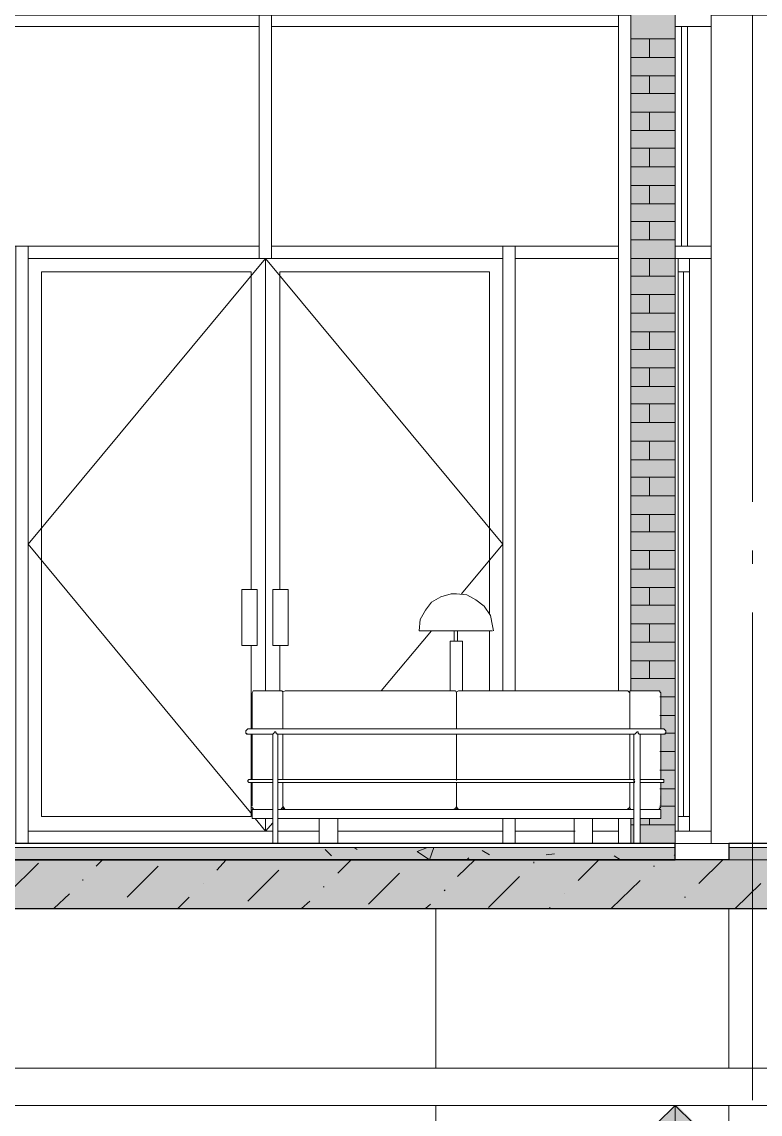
# Model space of a CAD drawing. Header units: millimetres. Extents: x -6983 to 114033, y -5968 to 36007.
# Drawn here: x 78480 to 81509, y 5491 to 9974 of the extents above; entities that cross this region are included whole.
import ezdxf

# ---------------------------------------------------------------- set-up
doc = ezdxf.new("R2010")
doc.units = ezdxf.units.MM
doc.layers.add('PDF _Геометрия', color=7, linetype='Continuous')
doc.layers.add('PDF _Сплошная заливка', color=7, linetype='Continuous', true_color=0xffffff)

msp = doc.modelspace()

# ---------------------------------------------------------------- hatches: boundary and pattern name
at = {"layer": 'PDF _Сплошная заливка', "transparency": 33554559}
h = msp.add_hatch(color=256, dxfattribs=at)
h.paths.add_polyline_path([(77464.5, 7127), (77464.5, 7059.3), (77477.2, 7063.5), (77773.5, 7063.5), (77773.5, 7127)])
h.paths.add_polyline_path([(76668.6, 7605.4), (76931.1, 7605.4), (76931.1, 9857.5), (76939.6, 9857.5), (76939.6, 9882.9), (76935.3, 9882.9), (76935.3, 9904.1), (76931.1, 9904.1), (76931.1, 9929.5), (76926.9, 9929.5), (76926.9, 9950.6), (76901.5, 9950.6), (76880.3, 9946.4), (76854.9, 9942.2), (76833.7, 9937.9), (76808.3, 9933.7), (76787.2, 9929.5), (76761.8, 9925.2), (76740.6, 9921), (76715.2, 9916.8), (76694, 9912.5), (76668.6, 9908.3)])
h.paths.add_polyline_path([(81139, 10822.7), (81160.2, 10822.7), (81160.2, 12105.4), (76668.6, 12105.4), (76668.6, 10035.3), (76744.8, 10048), (76766, 10052.2), (76816.8, 10060.7), (76838, 10064.9), (76888.8, 10073.4), (76909.9, 10077.6), (76960.7, 10086.1), (76981.9, 10090.3), (77032.7, 10098.8), (77053.9, 10103), (77104.7, 10111.5), (77125.8, 10115.7), (77176.6, 10124.2), (77197.8, 10128.4), (77248.6, 10136.9), (77269.8, 10141.1), (77320.6, 10149.6), (77341.7, 10153.8), (77392.5, 10162.3), (77413.7, 10166.5), (77464.5, 10175), (77485.7, 10179.2), (77536.5, 10187.7), (77557.6, 10191.9), (77608.4, 10200.4), (77629.6, 10204.6), (77680.4, 10213.1), (77701.6, 10217.3), (77752.4, 10225.8), (77773.5, 10230), (77849.7, 10242.7), (77870.9, 10247), (77921.7, 10255.4), (77942.9, 10259.7), (77993.7, 10268.1), (78014.8, 10272.4), (78065.6, 10280.8), (78086.8, 10285.1), (78137.6, 10293.5), (78158.8, 10297.8), (78209.6, 10306.2), (78230.7, 10310.5), (78281.5, 10318.9), (78302.7, 10323.2), (78353.5, 10331.6), (78374.7, 10335.9), (78425.5, 10344.3), (78446.6, 10348.6), (78497.4, 10357), (78518.6, 10361.2), (78569.4, 10369.7), (78590.5, 10373.9), (78641.3, 10382.4), (78662.5, 10386.6), (78713.3, 10395.1), (78734.5, 10399.3), (78785.3, 10407.8), (78806.4, 10412), (78857.2, 10420.5), (78878.4, 10424.7), (78954.6, 10437.4), (78975.8, 10441.7), (79026.6, 10450.1), (79047.7, 10454.4), (79098.5, 10462.8), (79119.7, 10467.1), (79170.5, 10475.5), (79191.7, 10479.8), (79242.5, 10488.2), (79263.6, 10492.5), (79314.4, 10500.9), (79335.6, 10505.2), (79386.4, 10513.6), (79407.6, 10517.9), (79458.4, 10526.3), (79479.5, 10530.6), (79530.3, 10539), (79551.5, 10543.3), (79602.3, 10551.7), (79623.5, 10556), (79674.3, 10564.4), (79695.4, 10568.7), (79746.2, 10577.1), (79767.4, 10581.4), (79818.2, 10589.8), (79839.4, 10594.1), (79890.2, 10602.5), (79911.3, 10606.8), (79962.1, 10615.2), (79983.3, 10619.5), (80059.5, 10632.2), (80080.7, 10636.4), (80131.5, 10644.9), (80152.6, 10649.1), (80203.4, 10657.6), (80224.6, 10661.8), (80275.4, 10670.3), (80296.6, 10674.5), (80347.4, 10683), (80368.5, 10687.2), (80419.3, 10695.7), (80440.5, 10699.9), (80491.3, 10708.4), (80512.5, 10712.6), (80563.3, 10721.1), (80584.4, 10725.3), (80635.2, 10733.8), (80656.4, 10738), (80707.2, 10746.5), (80728.4, 10750.7), (80779.2, 10759.2), (80800.3, 10763.4), (80851.1, 10771.9), (80872.3, 10776.1), (80923.1, 10784.6), (80944.3, 10788.8), (80995.1, 10797.3), (81016.2, 10801.5), (81067, 10810), (81088.2, 10814.2)])
h.paths.add_polyline_path([(77464.5, 7021.2), (77464.5, 6881.5), (77773.5, 6881.5), (77773.5, 7021.2)])
h.paths.add_polyline_path([(80990.8, 6602.1), (80990.8, 6703.7), (80978.1, 6703.7), (80978.1, 6602.1)])
h.paths.add_polyline_path([(77464.5, 6805.3), (77464.5, 6627.5), (77773.5, 6627.5), (77773.5, 6805.3)])
h.paths.add_polyline_path([(81016.2, 6703.7), (81016.2, 6602.1), (81160.2, 6602.1), (81160.2, 10594.1), (81139, 10594.1), (81088.2, 10585.6), (81067, 10581.4), (81016.2, 10572.9), (80995.1, 10568.7), (80944.3, 10560.2), (80923.1, 10556), (80872.3, 10547.5), (80851.1, 10543.3), (80800.3, 10534.8), (80779.2, 10530.6), (80728.4, 10522.1), (80707.2, 10517.9), (80656.4, 10509.4), (80635.2, 10505.2), (80584.4, 10496.7), (80563.3, 10492.5), (80512.5, 10484), (80491.3, 10479.8), (80415.1, 10467.1), (80393.9, 10462.8), (80343.1, 10454.4), (80322, 10450.1), (80271.2, 10441.7), (80250, 10437.4), (80199.2, 10429), (80178, 10424.7), (80127.2, 10416.3), (80106.1, 10412), (80055.3, 10403.6), (80034.1, 10399.3), (79983.3, 10390.9), (79962.1, 10386.6), (79911.3, 10378.2), (79890.2, 10373.9), (79839.4, 10365.5), (79818.2, 10361.2), (79742, 10348.6), (79720.8, 10344.3), (79670, 10335.9), (79648.9, 10331.6), (79598.1, 10323.2), (79576.9, 10318.9), (79526.1, 10310.5), (79504.9, 10306.2), (79454.1, 10297.8), (79433, 10293.5), (79382.2, 10285.1), (79361, 10280.8), (79310.2, 10272.4), (79289, 10268.1), (79238.2, 10259.7), (79217.1, 10255.4), (79166.3, 10247), (79145.1, 10242.7), (79068.9, 10230), (79047.7, 10225.8), (78996.9, 10217.3), (78975.8, 10213.1), (78925, 10204.6), (78903.8, 10200.4), (78853, 10191.9), (78831.8, 10187.7), (78781, 10179.2), (78759.9, 10175), (78709.1, 10166.5), (78687.9, 10162.3), (78637.1, 10153.8), (78615.9, 10149.6), (78565.1, 10141.1), (78544, 10136.9), (78493.2, 10128.4), (78472, 10124.2), (78395.8, 10111.5), (78374.7, 10107.3), (78323.9, 10098.8), (78302.7, 10094.6), (78251.9, 10086.1), (78230.7, 10081.9), (78179.9, 10073.4), (78158.8, 10069.2), (78108, 10060.7), (78086.8, 10056.5), (78036, 10048), (78014.8, 10043.8), (77964, 10035.3), (77942.9, 10031.1), (77892.1, 10022.6), (77870.9, 10018.4), (77820.1, 10009.9), (77798.9, 10005.7), (77722.7, 9993), (77701.6, 9988.7), (77650.8, 9980.3), (77629.6, 9976), (77578.8, 9967.6), (77557.6, 9963.3), (77506.8, 9954.9), (77485.7, 9950.6), (77434.9, 9942.2), (77413.7, 9937.9), (77362.9, 9929.5), (77341.7, 9925.2), (77290.9, 9916.8), (77269.8, 9912.5), (77219, 9904.1), (77197.8, 9899.8), (77147, 9891.4), (77125.8, 9887.1), (77049.6, 9874.4), (77049.6, 9895.6), (77045.4, 9895.6), (77045.4, 9921), (77041.2, 9921), (77041.2, 9946.4), (77036.9, 9946.4), (77036.9, 9967.6), (77024.2, 9967.6), (77024.2, 9946.4), (77028.5, 9946.4), (77028.5, 9921), (77032.7, 9921), (77032.7, 9895.6), (77036.9, 9895.6), (77036.9, 9870.2), (77020, 9870.2), (76977.7, 9861.7), (77028.5, 9857.5), (77028.5, 7605.4), (77079.3, 7605.4), (77079.3, 6606.3), (77409.5, 6606.3), (77409.5, 6614.8), (77405.2, 6614.8), (77405.2, 6729.1), (77401, 6733.3), (77405.2, 6987.3), (77409.5, 7021.2), (77405.2, 7021.2), (77405.2, 7249.8), (77388.3, 7249.8), (77388.3, 7326), (77163.9, 7326), (77163.9, 7368.3), (77401, 7372.5), (77405.2, 7410.6), (77815.9, 7410.6), (77837, 7406.4), (77837, 7364.1), (77981, 7364.1), (77981, 10001.4), (80978.1, 10001.4), (80978.1, 7228.6), (81096.7, 7228.6), (81092.4, 7224.4), (81100.9, 7220.1), (81100.9, 7072), (81117.8, 7072), (81122.1, 7067.7), (81117.8, 7055), (81100.9, 7050.8), (81100.9, 6864.5), (81113.6, 6864.5), (81113.6, 6851.8), (81100.9, 6851.8), (81096.7, 6758.7), (81092.4, 6750.2), (81092.4, 6741.8), (81100.9, 6741.8), (81100.9, 6703.7)])
h.paths.add_polyline_path([(77464.5, 6856.1), (77464.5, 6830.7), (77773.5, 6830.7), (77773.5, 6856.1)])
h.paths.add_polyline_path([(77981, 6602.1), (77981, 7326), (77849.7, 7326), (77849.7, 7249.8), (77837, 7249.8), (77832.8, 7025.4), (77832.8, 7016.9), (77837, 7016.9), (77832.8, 6953.4), (77828.6, 6610.5), (77824.3, 6606.3)])
for color, points in [(256, [(77079.3, 6585.1), (77079.3, 6534.3), (81160.2, 6534.3), (81160.2, 6585.1)]), (256, [(81380.3, 6585.1), (81380.3, 6534.3), (85880.3, 6534.3), (85880.3, 6585.1)]), (256, [(76880.3, 6534.3), (76880.3, 6335.4), (86079.3, 6335.4), (86079.3, 6534.3)]), (7, [(81460.7, 5234.7), (81168.6, 5526.8), (81155.9, 5526.8), (81151.7, 5522.6), (80868.1, 5239), (80859.6, 5234.7), (80923.1, 5171.2), (80931.6, 5167), (80931.6, 5171.2), (81155.9, 5395.6), (81164.4, 5395.6), (81388.8, 5171.2), (81397.2, 5167), (81397.2, 5171.2)])]:
    msp.add_hatch(color=color, dxfattribs=at).paths.add_polyline_path(points)

# ---------------------------------------------------------------- linework, layer by layer
at = {"layer": 'PDF _Геометрия', "lineweight": 9}
for points in [[(81380.3, 10073.4), (81308.3, 10001.4), (81308.3, 9027.8), (81308.3, 6602.1), (81206.7, 6602.1), (81380.3, 6602.1), (81380.3, 6534.3), (81160.2, 6534.3)], [(80978.1, 7228.6), (80978.1, 9027.8), (80978.1, 10001.4), (80927.3, 10001.4), (80927.3, 9027.8), (80927.3, 7228.6), (80927.3, 9002.4), (80504, 9002.4), (80504, 7228.6), (80504, 9053.2), (80453.2, 9053.2), (80453.2, 7228.6), (80453.2, 9002.4), (79479.5, 9002.4), (78505.9, 9002.4), (78505.9, 6652.9), (79479.5, 6652.9), (79509.2, 6652.9), (79479.5, 6652.9), (79437.2, 6703.7)], [(81160.2, 6614.8), (81160.2, 9027.8), (81160.2, 10001.4)], [(80978.1, 9904.1), (81160.2, 9904.1)], [(81054.3, 9827.9), (81054.3, 9904.1)], [(80978.1, 9827.9), (81160.2, 9827.9)], [(80978.1, 9751.7), (81160.2, 9751.7)], [(81054.3, 9679.7), (81054.3, 9751.7)], [(80978.1, 9679.7), (81160.2, 9679.7)], [(80978.1, 9603.5), (81160.2, 9603.5)], [(81054.3, 9527.3), (81054.3, 9603.5)], [(80978.1, 9527.3), (81160.2, 9527.3)], [(80978.1, 9455.3), (81160.2, 9455.3)], [(81054.3, 9379.1), (81054.3, 9455.3)], [(80978.1, 9379.1), (81160.2, 9379.1)], [(80978.1, 9302.9), (81160.2, 9302.9)], [(81054.3, 9226.7), (81054.3, 9302.9)], [(80978.1, 9226.7), (81160.2, 9226.7)], [(80978.1, 9154.8), (81160.2, 9154.8)], [(81054.3, 9078.6), (81054.3, 9154.8)], [(80978.1, 9078.6), (81160.2, 9078.6)], [(79424.5, 6720.6), (78505.9, 7829.7), (79479.5, 9002.4), (79479.5, 7228.6), (79479.5, 9002.4), (80453.2, 7829.7), (80283.9, 7626.5)], [(80978.1, 9002.4), (81160.2, 9002.4)], [(81054.3, 8930.4), (81054.3, 9002.4)], [(80978.1, 8930.4), (81160.2, 8930.4)], [(80978.1, 8854.2), (81160.2, 8854.2)], [(81054.3, 8778), (81054.3, 8854.2)], [(80978.1, 8778), (81160.2, 8778)], [(80978.1, 8701.8), (81160.2, 8701.8)], [(81054.3, 8629.8), (81054.3, 8701.8)], [(80978.1, 8629.8), (81160.2, 8629.8)], [(80978.1, 8553.6), (81160.2, 8553.6)], [(81054.3, 8477.4), (81054.3, 8553.6)], [(80978.1, 8477.4), (81160.2, 8477.4)], [(80978.1, 8405.5), (81160.2, 8405.5)], [(81054.3, 8329.3), (81054.3, 8405.5)], [(80978.1, 8329.3), (81160.2, 8329.3)], [(80978.1, 8253.1), (81160.2, 8253.1)], [(81054.3, 8176.9), (81054.3, 8253.1)], [(80978.1, 8176.9), (81160.2, 8176.9)], [(80978.1, 8104.9), (81160.2, 8104.9)], [(81054.3, 8028.7), (81054.3, 8104.9)], [(80978.1, 8028.7), (81160.2, 8028.7)], [(80978.1, 7952.5), (81160.2, 7952.5)], [(81054.3, 7880.5), (81054.3, 7952.5)], [(80978.1, 7880.5), (81160.2, 7880.5)], [(80978.1, 7804.3), (81160.2, 7804.3)], [(81054.3, 7728.1), (81054.3, 7804.3)], [(80978.1, 7728.1), (81160.2, 7728.1)], [(79428.7, 7643.5), (79433, 7643.5), (79437.2, 7643.5)], [(79433, 7643.5), (79433, 7643.5)], [(79445.7, 7643.5), (79445.7, 7643.5)], [(79445.7, 7643.5), (79445.7, 7643.5)], [(79445.7, 7643.5), (79445.7, 7414.9)], [(79509.2, 7643.5), (79509.2, 7414.9)], [(79513.4, 7643.5), (79513.4, 7643.5)], [(79530.3, 7643.5), (79526.1, 7643.5), (79521.9, 7643.5)], [(80978.1, 7651.9), (81160.2, 7651.9)], [(81054.3, 7580), (81054.3, 7651.9)], [(80978.1, 7580), (81160.2, 7580)], [(80978.1, 7503.8), (81160.2, 7503.8)], [(81054.3, 7427.6), (81054.3, 7503.8)], [(80161.1, 7474.1), (79953.7, 7228.6)], [(79428.7, 7414.9), (79433, 7414.9), (79437.2, 7414.9)], [(79433, 7414.9), (79433, 7414.9)], [(79445.7, 7414.9), (79445.7, 7414.9)], [(79445.7, 7414.9), (79445.7, 7414.9)], [(79513.4, 7414.9), (79513.4, 7414.9)], [(79530.3, 7414.9), (79526.1, 7414.9), (79521.9, 7414.9)], [(80978.1, 7427.6), (81160.2, 7427.6)], [(80978.1, 7351.4), (81160.2, 7351.4)], [(81054.3, 7279.4), (81054.3, 7351.4)], [(80978.1, 7279.4), (81160.2, 7279.4)], [(81096.7, 7203.2), (81160.2, 7203.2)], [(81096.7, 7127), (81160.2, 7127)], [(81117.8, 7055), (81160.2, 7055)], [(81096.7, 6978.8), (81160.2, 6978.8)], [(81096.7, 6902.6), (81160.2, 6902.6)], [(81096.7, 6826.4), (81160.2, 6826.4)], [(79555.7, 6746), (79555.7, 6741.8)], [(81096.7, 6754.5), (81160.2, 6754.5)], [(79509.2, 6686.7), (79479.5, 6652.9), (78505.9, 6652.9), (78505.9, 6602.1), (79479.5, 6602.1), (79509.2, 6602.1)], [(80749.5, 6602.1), (80504, 6602.1), (80504, 6652.9), (80749.5, 6652.9), (80504, 6652.9), (80504, 6703.7), (80504, 6602.1), (80453.2, 6602.1), (80453.2, 6703.7), (80453.2, 6652.9), (80453.2, 6602.1), (79775.9, 6602.1)], [(80978.1, 6703.7), (80978.1, 6602.1), (80927.3, 6602.1), (80927.3, 6703.7), (80927.3, 6652.9), (80821.5, 6652.9), (80927.3, 6652.9), (80927.3, 6602.1), (80821.5, 6602.1)], [(81054.3, 6678.3), (81054.3, 6703.7)], [(80978.1, 6678.3), (80990.8, 6678.3)], [(81016.2, 6678.3), (81160.2, 6678.3)], [(79530.3, 6602.1), (79699.7, 6602.1)], [(81160.2, 6585.1), (77079.3, 6585.1)], [(79725.1, 6576.7), (79750.5, 6551.3)], [(79843.6, 6585.1), (79856.3, 6576.7)], [(80169.6, 6585.1), (80152.6, 6534.3), (80101.8, 6568.2), (80144.2, 6585.1)], [(80368.5, 6572.4), (80398.2, 6555.5)], [(80631, 6555.5), (80664.9, 6559.7)], [(80910.4, 6551.3), (80935.8, 6534.3)], [(81155.9, 6555.5), (81160.2, 6551.3)], [(85880.3, 6585.1), (81380.3, 6585.1)], [(78421.2, 6394.6), (78548.2, 6521.6)], [(78785.3, 6508.9), (78810.7, 6534.3)], [(78912.3, 6381.9), (79039.3, 6508.9)], [(79280.6, 6492), (79318.7, 6534.3)], [(79775.9, 6479.3), (79830.9, 6534.3)], [(80266.9, 6466.6), (80338.9, 6534.3)], [(80305, 6534.3), (80313.5, 6542.8)], [(80580.2, 6521.6), (80580.2, 6525.9)], [(80762.2, 6449.7), (80846.9, 6534.3)], [(81071.3, 6508.9), (81075.5, 6508.9)], [(81257.5, 6437), (81354.9, 6534.3)], [(79407.6, 6365), (79534.6, 6492)], [(79902.9, 6352.3), (80029.9, 6479.3)], [(80393.9, 6339.6), (80520.9, 6466.6)], [(78730.2, 6449.7), (78730.2, 6453.9)], [(79225.5, 6437), (79225.5, 6437)], [(79716.6, 6424.3), (79720.8, 6424.3)], [(80211.9, 6407.3), (80216.1, 6411.6)], [(80897.7, 6335.4), (81016.2, 6449.7)], [(81405.7, 6335.4), (81511.5, 6437)], [(78611.7, 6335.4), (78675.2, 6394.6)], [(79119.7, 6335.4), (79166.3, 6381.9)], [(80707.2, 6394.6), (80707.2, 6394.6)], [(81198.3, 6381.9), (81202.5, 6381.9)], [(79627.7, 6335.4), (79661.6, 6365)], [(80135.7, 6335.4), (80156.9, 6352.3)], [(80643.7, 6335.4), (80647.9, 6339.6)], [(80614.1, 5526.8), (81308.3, 5526.8)], [(80766.5, 5526.8), (80982.4, 5526.8), (81160.2, 5526.8), (81460.7, 5230.5), (81393, 5162.8), (81160.2, 5395.6), (80927.3, 5162.8), (80859.6, 5230.5), (81160.2, 5526.8), (81160.2, 4929.9), (82658.8, 4929.9)]]:
    msp.add_lwpolyline(points, dxfattribs=at)
at = {"layer": 'PDF _Геометрия', "lineweight": 18}
for points in [[(77981, 7364.1), (77981, 10001.4), (80978.1, 10001.4), (80978.1, 7228.6)], [(81160.2, 6614.8), (81160.2, 10001.4)], [(81160.2, 10001.4), (81160.2, 9954.9)], [(81308.3, 10001.4), (81579.3, 10001.4), (81579.3, 6602.1), (81579.3, 10001.4), (81579.3, 6602.1), (81579.3, 10001.4), (81579.3, 6602.1), (81206.7, 6602.1), (81380.3, 6602.1), (81206.7, 6602.1)], [(81308.3, 9954.9), (81308.3, 10001.4)], [(81160.2, 9954.9), (81308.3, 9954.9)], [(81160.2, 6614.8), (81160.2, 9747.4)], [(80978.1, 6703.7), (80978.1, 6602.1), (80990.8, 6602.1)], [(81016.2, 6602.1), (81084, 6602.1)], [(79881.7, 6335.4), (77130.1, 6335.4)], [(81380.3, 6335.4), (80178, 6335.4), (80178, 5679.2)], [(81380.3, 5679.2), (81380.3, 6335.4), (81579.3, 6335.4), (81579.3, 5679.2)], [(81702, 5679.2), (81354.9, 5679.2), (81003.5, 5679.2), (80652.2, 5679.2), (80305, 5679.2), (79953.7, 5679.2), (79602.3, 5679.2), (79255.2, 5679.2), (78903.8, 5679.2), (78552.4, 5679.2), (78205.3, 5679.2)], [(78205.3, 5526.8), (78552.4, 5526.8), (78903.8, 5526.8), (79255.2, 5526.8), (79602.3, 5526.8), (79953.7, 5526.8), (80305, 5526.8), (80652.2, 5526.8), (81003.5, 5526.8), (81354.9, 5526.8), (81702, 5526.8)], [(80178, 5526.8), (80178, 2559.3)], [(81380.3, 2102.1), (81380.3, 5526.8)]]:
    msp.add_lwpolyline(points, dxfattribs=at)
at = {"layer": 'PDF _Геометрия', "lineweight": 9}
for points in [[(78027.5, 10001.4), (78480.5, 10001.4), (79454.1, 10001.4), (79454.1, 9954.9), (78480.5, 9954.9), (78027.5, 9954.9)], [(79454.1, 9002.4), (79454.1, 10001.4), (79504.9, 10001.4), (79504.9, 9002.4)], [(79504.9, 10001.4), (80478.6, 10001.4), (80927.3, 10001.4), (80927.3, 9954.9), (80478.6, 9954.9), (79504.9, 9954.9)], [(78027.5, 9053.2), (78480.5, 9053.2), (79454.1, 9053.2), (79454.1, 9954.9), (78480.5, 9954.9), (78027.5, 9954.9)], [(79504.9, 9053.2), (80478.6, 9053.2), (80927.3, 9053.2), (80927.3, 9954.9), (80478.6, 9954.9), (79504.9, 9954.9)], [(78455.1, 6602.1), (78455.1, 9053.2), (78505.9, 9053.2), (78505.9, 6602.1)], [(79454.1, 9002.4), (78505.9, 9002.4), (78505.9, 9053.2), (79454.1, 9053.2)], [(80453.2, 9002.4), (79504.9, 9002.4), (79504.9, 9053.2), (80453.2, 9053.2)], [(80927.3, 9002.4), (80504, 9002.4), (80504, 9053.2), (80927.3, 9053.2)], [(78560.9, 8947.3), (78560.9, 6712.1), (78560.9, 8947.3), (79420.3, 8947.3), (79420.3, 7643.5), (79420.3, 8947.3)], [(79538.8, 8947.3), (79538.8, 7643.5), (79538.8, 8947.3), (80398.2, 8947.3), (80398.2, 7541.9), (80398.2, 8947.3)], [(81172.9, 8947.3), (81219.4, 8947.3), (81219.4, 6712.1), (81172.9, 6712.1)], [(79428.7, 7643.5), (79382.2, 7643.5), (79382.2, 7414.9), (79428.7, 7414.9), (79433, 7414.9), (79437.2, 7414.9), (79441.4, 7414.9), (79445.7, 7414.9), (79445.7, 7643.5), (79441.4, 7643.5), (79437.2, 7643.5), (79433, 7643.5)], [(79526.1, 7414.9), (79530.3, 7414.9), (79572.7, 7414.9), (79572.7, 7643.5), (79530.3, 7643.5), (79526.1, 7643.5), (79521.9, 7643.5), (79517.6, 7643.5), (79513.4, 7643.5), (79509.2, 7643.5), (79509.2, 7414.9), (79513.4, 7414.9), (79517.6, 7414.9), (79521.9, 7414.9)], [(80398.2, 7474.1), (80398.2, 7228.6)], [(79420.3, 7414.9), (79420.3, 7072)], [(79538.8, 7228.6), (79538.8, 7414.9)], [(79420.3, 7050.8), (79420.3, 6864.5)], [(79420.3, 6851.8), (79420.3, 6712.1), (78560.9, 6712.1), (79420.3, 6712.1)], [(79479.5, 6703.7), (79479.5, 6652.9)], [(79699.7, 6652.9), (79530.3, 6652.9)], [(80453.2, 6652.9), (79775.9, 6652.9)], [(85880.3, 6534.3), (81380.3, 6534.3)]]:
    msp.add_lwpolyline(points, close=True, dxfattribs=at)
at = {"layer": 'PDF _Геометрия', "lineweight": 18}
for points in [[(81160.2, 10001.4), (81160.2, 6614.8)], [(81160.2, 10001.4), (81160.2, 6614.8)], [(81160.2, 9053.2), (81160.2, 9002.4), (81308.3, 9002.4), (81308.3, 9053.2)], [(81160.2, 6652.9), (81160.2, 6602.1), (81308.3, 6602.1), (81308.3, 6652.9)], [(81206.7, 6602.1), (81380.3, 6602.1)]]:
    msp.add_lwpolyline(points, close=True, dxfattribs=at)
at = {"layer": 'PDF _Геометрия', "lineweight": 20}
for points in [[(81477.7, 8003.3), (81477.7, 10001.4)], [(81477.7, 7749.3), (81477.7, 7804.3)], [(81477.7, 5548), (81477.7, 7550.3)]]:
    msp.add_lwpolyline(points, dxfattribs=at)
at = {"layer": 'PDF _Геометрия', "lineweight": 13}
for points in [[(81185.6, 9954.9), (81185.6, 9053.2), (81211, 9053.2), (81211, 9954.9)], [(81219.4, 8947.3), (81219.4, 9002.4), (81172.9, 9002.4), (81172.9, 8947.3)], [(81219.4, 6652.9), (81219.4, 6712.1), (81172.9, 6712.1), (81172.9, 6652.9)]]:
    msp.add_lwpolyline(points, close=True, dxfattribs=at)
msp.add_lwpolyline([(81194, 8947.3), (81194, 6712.1)], dxfattribs=at)
at = {"layer": 'PDF _Геометрия', "color": 253, "lineweight": 9, "true_color": 0xababab}
for points in [[(80110.3, 7474.1), (80123, 7474.1), (80110.3, 7474.1), (80114.5, 7520.7), (80135.7, 7558.8), (80161.1, 7592.7), (80199.2, 7613.8), (80241.5, 7626.5), (80262.7, 7626.5), (80305, 7622.3), (80343.1, 7601.1), (80377, 7575.7), (80402.4, 7537.6), (80410.9, 7495.3), (80415.1, 7474.1)], [(80254.2, 7474.1), (80254.2, 7431.8)], [(80258.5, 7431.8), (80262.7, 7431.8), (80266.9, 7431.8), (80266.9, 7474.1)], [(80237.3, 7228.6), (80237.3, 7431.8), (80288.1, 7431.8), (80288.1, 7228.6)], [(80258.5, 7431.8), (80258.5, 7431.8)], [(80262.7, 7431.8), (80262.7, 7431.8)], [(81100.9, 7072), (81100.9, 7220.1), (81096.7, 7224.4), (81096.7, 7228.6), (81092.4, 7228.6), (80978.1, 7228.6), (80973.9, 7228.6), (80973.9, 7220.1), (80973.9, 7072), (80973.9, 7220.1), (80965.4, 7228.6), (80961.2, 7228.6), (80271.2, 7228.6), (80262.7, 7224.4), (80262.7, 7220.1), (80262.7, 7072), (80262.7, 7220.1), (80258.5, 7228.6), (80250, 7228.6), (79560, 7228.6), (79551.5, 7224.4), (79551.5, 7220.1), (79551.5, 7072), (79551.5, 7220.1), (79551.5, 7224.4), (79547.3, 7228.6), (79543, 7228.6), (79428.7, 7228.6), (79424.5, 7220.1), (79424.5, 7072), (79411.8, 7072), (81113.6, 7072), (81096.7, 7072)], [(79428.7, 7228.6), (79428.7, 7228.6)], [(79399.1, 7059.3), (79399.1, 7063.5), (79403.3, 7067.7)], [(79399.1, 7063.5), (79399.1, 7063.5)], [(79399.1, 7055), (79399.1, 7059.3), (79399.1, 7055), (79403.3, 7050.8), (79407.6, 7050.8), (79411.8, 7050.8), (79407.6, 7050.8), (79403.3, 7050.8), (79403.3, 7055)], [(79403.3, 7067.7), (79403.3, 7067.7)], [(79411.8, 7072), (79411.8, 7072)], [(79411.8, 7072), (79411.8, 7072)], [(79509.2, 6864.5), (79509.2, 7050.8), (79411.8, 7050.8), (79424.5, 7050.8), (79424.5, 6864.5), (79416, 6864.5), (79509.2, 6864.5), (79509.2, 6860.3), (79509.2, 6856.1), (79509.2, 6851.8), (79416, 6851.8), (79424.5, 6851.8), (79424.5, 6754.5)], [(79411.8, 7050.8), (79411.8, 7050.8)], [(79411.8, 7050.8), (79411.8, 7050.8)], [(79509.2, 7050.8), (79513.4, 7055), (79517.6, 7059.3), (79521.9, 7059.3), (79521.9, 7055), (79526.1, 7055), (79526.1, 7050.8), (79530.3, 7050.8)], [(79509.2, 7050.8), (79509.2, 7050.8)], [(79509.2, 7050.8), (79509.2, 7050.8)], [(79509.2, 7050.8), (79509.2, 7050.8)], [(79513.4, 7055), (79513.4, 7055)], [(79517.6, 7059.3), (79517.6, 7059.3)], [(80995.1, 6864.5), (79530.3, 6864.5), (79530.3, 7050.8), (80990.8, 7050.8), (80990.8, 6864.5), (80990.8, 6860.3), (80995.1, 6856.1), (80990.8, 6856.1), (80990.8, 6851.8), (80990.8, 6602.1), (80990.8, 6703.7), (79530.3, 6703.7), (79530.3, 6602.1), (79530.3, 6851.8), (80995.1, 6851.8)], [(79530.3, 7050.8), (79530.3, 7050.8)], [(79530.3, 7050.8), (79530.3, 7050.8)], [(80990.8, 7050.8), (80995.1, 7050.8), (80999.3, 7055), (81003.5, 7059.3), (81007.8, 7059.3), (81007.8, 7055), (81012, 7050.8), (81016.2, 7050.8)], [(80990.8, 7050.8), (80990.8, 7050.8)], [(80995.1, 7050.8), (80995.1, 7050.8)], [(80999.3, 7055), (80999.3, 7055)], [(81003.5, 7059.3), (81003.5, 7059.3)], [(81007.8, 7055), (81007.8, 7055)], [(81012, 7050.8), (81012, 7050.8)], [(81100.9, 6750.2), (81096.7, 6746), (81092.4, 6741.8), (81016.2, 6741.8), (81100.9, 6741.8), (81100.9, 6703.7), (81016.2, 6703.7), (81016.2, 6602.1), (81016.2, 6851.8), (81016.2, 6856.1), (81016.2, 6860.3), (81016.2, 6864.5), (81016.2, 7050.8), (81113.6, 7050.8), (81096.7, 7050.8)], [(81016.2, 7050.8), (81016.2, 7050.8)], [(81100.9, 6864.5), (81100.9, 7050.8)], [(81122.1, 7059.3), (81122.1, 7055), (81117.8, 7050.8), (81113.6, 7050.8), (81109.4, 7050.8), (81113.6, 7050.8), (81117.8, 7050.8), (81122.1, 7055), (81122.1, 7059.3), (81122.1, 7063.5), (81117.8, 7067.7), (81113.6, 7072), (81117.8, 7067.7), (81122.1, 7063.5)], [(81113.6, 7072), (81113.6, 7072)], [(81113.6, 7072), (81113.6, 7072)], [(81113.6, 7050.8), (81113.6, 7050.8)], [(81113.6, 7050.8), (81113.6, 7050.8)], [(81122.1, 7063.5), (81122.1, 7063.5)], [(79411.8, 6864.5), (79411.8, 6864.5)], [(79411.8, 6864.5), (79411.8, 6864.5)], [(79416, 6864.5), (79416, 6864.5)], [(79416, 6864.5), (79416, 6864.5)], [(79509.2, 6860.3), (79509.2, 6860.3)], [(79509.2, 6860.3), (79509.2, 6860.3)], [(79509.2, 6860.3), (79509.2, 6860.3)], [(79530.3, 6864.5), (79530.3, 6860.3), (79530.3, 6856.1), (79530.3, 6851.8)], [(79530.3, 6860.3), (79530.3, 6860.3)], [(79530.3, 6860.3), (79530.3, 6860.3)], [(79530.3, 6860.3), (79530.3, 6860.3)], [(80990.8, 6860.3), (80990.8, 6860.3)], [(80990.8, 6860.3), (80990.8, 6860.3)], [(80990.8, 6860.3), (80990.8, 6860.3)], [(81096.7, 6864.5), (81109.4, 6864.5), (81016.2, 6864.5)], [(81016.2, 6860.3), (81016.2, 6860.3)], [(81016.2, 6860.3), (81016.2, 6860.3)], [(81016.2, 6860.3), (81016.2, 6860.3)], [(81109.4, 6864.5), (81109.4, 6864.5)], [(81109.4, 6864.5), (81109.4, 6864.5)], [(79407.6, 6856.1), (79407.6, 6856.1)], [(79407.6, 6856.1), (79407.6, 6856.1)], [(79411.8, 6851.8), (79411.8, 6851.8)], [(79411.8, 6851.8), (79411.8, 6851.8)], [(79416, 6851.8), (79416, 6851.8)], [(79416, 6851.8), (79416, 6851.8)], [(79424.5, 6750.2), (79424.5, 6746), (79428.7, 6746), (79428.7, 6741.8), (79509.2, 6741.8), (79424.5, 6741.8), (79424.5, 6703.7), (79509.2, 6703.7), (79509.2, 6602.1), (79509.2, 6851.8)], [(79509.2, 6856.1), (79509.2, 6856.1)], [(79509.2, 6856.1), (79509.2, 6856.1)], [(79509.2, 6851.8), (79509.2, 6851.8)], [(79509.2, 6851.8), (79509.2, 6851.8)], [(79530.3, 6856.1), (79530.3, 6856.1)], [(79530.3, 6856.1), (79530.3, 6856.1)], [(80973.9, 6750.2), (80973.9, 6746), (80978.1, 6741.8), (80990.8, 6741.8), (79530.3, 6741.8), (79543, 6741.8), (79547.3, 6746), (79551.5, 6750.2), (79551.5, 6754.5), (79551.5, 6851.8), (79551.5, 6754.5), (79555.7, 6746), (79560, 6741.8), (80250, 6741.8), (80258.5, 6746), (80254.2, 6741.8)], [(79530.3, 6851.8), (79530.3, 6851.8)], [(79530.3, 6851.8), (79530.3, 6851.8)], [(80965.4, 6741.8), (80969.7, 6746), (80961.2, 6741.8), (80271.2, 6741.8), (80266.9, 6746), (80262.7, 6754.5), (80262.7, 6851.8), (80262.7, 6754.5), (80258.5, 6746), (80262.7, 6750.2), (80262.7, 6754.5), (80262.7, 6750.2), (80262.7, 6746), (80266.9, 6741.8)], [(80990.8, 6856.1), (80990.8, 6856.1)], [(80990.8, 6851.8), (80990.8, 6851.8)], [(80990.8, 6851.8), (80990.8, 6851.8)], [(81016.2, 6856.1), (81016.2, 6856.1)], [(81016.2, 6856.1), (81016.2, 6856.1)], [(81016.2, 6851.8), (81109.4, 6851.8), (81096.7, 6851.8)], [(81016.2, 6851.8), (81016.2, 6851.8)], [(81016.2, 6851.8), (81016.2, 6851.8)], [(81100.9, 6754.5), (81100.9, 6851.8)], [(81109.4, 6851.8), (81109.4, 6851.8)], [(81109.4, 6851.8), (81109.4, 6851.8)], [(81113.6, 6856.1), (81113.6, 6856.1)], [(81113.6, 6856.1), (81113.6, 6856.1)], [(79555.7, 6741.8), (79551.5, 6746), (79551.5, 6750.2)], [(80258.5, 6746), (80258.5, 6746)], [(80969.7, 6746), (80969.7, 6746)], [(80973.9, 6746), (80973.9, 6746)], [(79699.7, 6602.1), (79708.1, 6602.1), (79720.8, 6602.1), (79737.8, 6602.1), (79754.7, 6602.1), (79771.6, 6602.1), (79775.9, 6602.1), (79775.9, 6703.7)], [(80749.5, 6602.1), (80753.8, 6602.1), (80770.7, 6602.1), (80783.4, 6602.1), (80804.6, 6602.1), (80817.3, 6602.1), (80821.5, 6602.1), (80821.5, 6703.7)], [(79530.3, 6602.1), (79526.1, 6602.1), (79521.9, 6602.1), (79517.6, 6602.1), (79513.4, 6602.1), (79509.2, 6602.1)], [(81012, 6602.1), (81007.8, 6602.1), (80999.3, 6602.1), (80995.1, 6602.1)], [(80995.1, 6602.1), (80995.1, 6602.1)], [(81012, 6602.1), (81012, 6602.1)]]:
    msp.add_lwpolyline(points, dxfattribs=at)
for points in [[(80254.2, 7474.1), (80220.4, 7474.1), (80178, 7474.1), (80144.2, 7474.1), (80123, 7474.1), (80144.2, 7474.1), (80178, 7474.1), (80220.4, 7474.1), (80182.3, 7474.1), (80152.6, 7474.1), (80127.2, 7474.1), (80118.8, 7474.1), (80127.2, 7474.1), (80152.6, 7474.1), (80182.3, 7474.1), (80220.4, 7474.1)], [(80220.4, 7474.1), (80262.7, 7474.1), (80305, 7474.1), (80343.1, 7474.1), (80377, 7474.1), (80398.2, 7474.1), (80410.9, 7474.1), (80398.2, 7474.1), (80377, 7474.1), (80343.1, 7474.1), (80305, 7474.1), (80266.9, 7474.1), (80300.8, 7474.1), (80338.9, 7474.1), (80372.8, 7474.1), (80393.9, 7474.1), (80406.6, 7474.1), (80393.9, 7474.1), (80372.8, 7474.1), (80338.9, 7474.1), (80300.8, 7474.1), (80262.7, 7474.1)], [(79411.8, 7072), (79407.6, 7072), (79403.3, 7067.7), (79407.6, 7072)], [(79551.5, 6864.5), (79551.5, 7050.8)], [(80262.7, 7050.8), (80262.7, 6860.3)], [(80973.9, 6864.5), (80973.9, 7050.8)], [(81109.4, 7072), (81113.6, 7072)], [(79416, 6864.5), (79411.8, 6864.5), (79407.6, 6860.3), (79407.6, 6856.1), (79407.6, 6860.3), (79411.8, 6864.5)], [(81105.1, 6864.5), (81109.4, 6864.5)], [(81109.4, 6864.5), (81113.6, 6864.5), (81113.6, 6860.3), (81113.6, 6856.1), (81113.6, 6860.3), (81113.6, 6864.5)], [(79407.6, 6856.1), (79411.8, 6851.8), (79416, 6851.8), (79411.8, 6851.8)], [(80969.7, 6746), (80973.9, 6754.5), (80973.9, 6851.8), (80973.9, 6754.5), (80973.9, 6750.2)], [(81113.6, 6856.1), (81113.6, 6851.8), (81109.4, 6851.8), (81105.1, 6851.8), (81109.4, 6851.8), (81113.6, 6851.8)], [(79699.7, 6602.1), (79699.7, 6703.7)], [(80745.3, 6602.1), (80745.3, 6703.7)]]:
    msp.add_lwpolyline(points, close=True, dxfattribs=at)
at = {"layer": 'PDF _Геометрия', "lineweight": 30}
for points in [[(86079.3, 6534.3), (85880.3, 6534.3), (85880.3, 6602.1), (81380.3, 6602.1), (81380.3, 6534.3), (77079.3, 6534.3), (81160.2, 6534.3), (81160.2, 6602.1), (77079.3, 6602.1), (77079.3, 6534.3)], [(77079.3, 6335.4), (85880.3, 6335.4)]]:
    msp.add_lwpolyline(points, dxfattribs=at)

doc.saveas('drawing.dxf')
